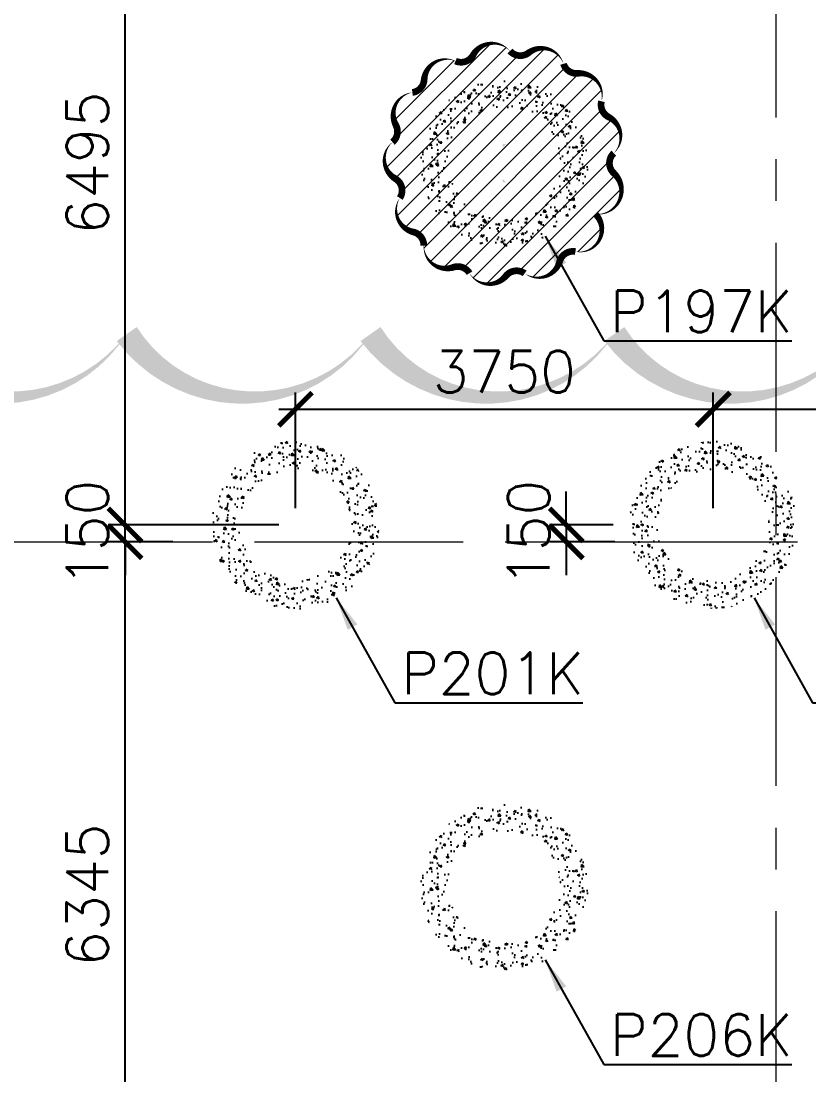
# Model space of a CAD drawing. Header units: millimetres. Extents: x -346728 to 1320345, y -537202 to -385966.
# Drawn here: x 199765 to 206837, y -444677 to -435219 of the extents above; entities that cross this region are included whole.
import ezdxf

# ---------------------------------------------------------------- set-up
doc = ezdxf.new("R2010")
doc.units = ezdxf.units.MM
doc.header["$LTSCALE"] = 100
doc.linetypes.add('X1326_GLB$0$CENTER', pattern=[2, 1.25, -0.25, 0.25, -0.25])
doc.layers.add('A-giao thong', color=8, linetype='Continuous', lineweight=15)
doc.layers.add('X1326_GLB$0$A-tim', color=8, linetype='X1326_GLB$0$CENTER', lineweight=9)
doc.layers.add('CL load', color=1, linetype='Continuous', plot=False)
for name, color, linetype in [('hach', 253, 'Continuous'), ('PILE MARK', 8, 'Continuous'), ('PL', 3, 'Continuous')]:
    doc.layers.add(name, color=color, linetype=linetype)
doc.styles.add('simplex', font='simplex.shx')
doc.dimstyles.new('100', dxfattribs={"dimscale": 150, "dimtxt": 2.5, "dimasz": 2, "dimexe": 1, "dimexo": 1, "dimgap": 1, "dimtad": 1, "dimdec": 0, "dimzin": 0, "dimdsep": 46, "dimtxsty": 'simplex', "dimblk": 'ARCHTICK', "dimcen": 1, "dimdle": 1, "dimclrd": 256, "dimclre": 256, "dimclrt": 6, "dimadec": 0, "dimazin": 0, "dimtfac": 1, "dimtdec": 0, "dimtix": 1, "dimtmove": 2, "dimatfit": 3, "dimfxl": 1, "dimtolj": 1, "dimtzin": 0, "dimarcsym": 0})

# ---------------------------------------------------------------- blocks, each defined once
blk = doc.blocks.new('_ArchTick')
at = {"color": 0, "linetype": 'ByBlock', "const_width": 0.15}
blk.add_lwpolyline([(-0.5, -0.5), (0.5, 0.5)], dxfattribs=at)
blk = doc.blocks.new('*D405')
at = {"layer": 'CL load', "lineweight": -2, "transparency": 16777216}
for p, q in [((202228.3, -439591.6), (202228.3, -438552.8)), ((205978.3, -439591.6), (205978.3, -438552.8)), ((202078.3, -438702.8), (206128.3, -438702.8))]:
    blk.add_line(p, q, dxfattribs=at)
at = {"layer": 'DEFPOINTS', "color": 0, "transparency": 16777216}
for p in [(205978.3, -438702.8), (202228.3, -439741.6, 0), (205978.3, -439741.6, 0)]:
    blk.add_point(p, dxfattribs=at)
at = {"layer": 'CL load', "lineweight": -2, "transparency": 16777216, "xscale": 300, "yscale": 300, "zscale": 300, "rotation": 180}
blk.add_blockref('_ArchTick', (202228.3, -438702.8), dxfattribs=at)
at = {"layer": 'CL load', "lineweight": -2, "transparency": 16777216, "xscale": 300, "yscale": 300, "zscale": 300}
blk.add_blockref('_ArchTick', (205978.3, -438702.8), dxfattribs=at)
at = {"layer": 'CL load', "color": 6, "transparency": 16777216, "insert": (204103.3, -438365.3), "char_height": 375, "attachment_point": 5, "style": 'simplex'}
blk.add_mtext('\\A1;3750', dxfattribs=at)
blk = doc.blocks.new('*D406')
at = {"layer": 'CL load', "lineweight": -2, "transparency": 16777216}
for p, q in [((205978.3, -439591.6), (205978.3, -438552.8)), ((209728.3, -439591.6), (209728.3, -438552.8)), ((205828.3, -438702.8), (209878.3, -438702.8))]:
    blk.add_line(p, q, dxfattribs=at)
at = {"layer": 'DEFPOINTS', "color": 0, "transparency": 16777216}
for p in [(209728.3, -438702.8), (205978.3, -439741.6, 0), (209728.3, -439741.6)]:
    blk.add_point(p, dxfattribs=at)
at = {"layer": 'CL load', "lineweight": -2, "transparency": 16777216, "xscale": 300, "yscale": 300, "zscale": 300, "rotation": 180}
blk.add_blockref('_ArchTick', (205978.3, -438702.8), dxfattribs=at)
at = {"layer": 'CL load', "lineweight": -2, "transparency": 16777216, "xscale": 300, "yscale": 300, "zscale": 300}
blk.add_blockref('_ArchTick', (209728.3, -438702.8), dxfattribs=at)
at = {"layer": 'CL load', "color": 6, "transparency": 16777216, "insert": (207853.3, -438365.3), "char_height": 375, "attachment_point": 5, "style": 'simplex'}
blk.add_mtext('\\A1;3750', dxfattribs=at)
blk = doc.blocks.new('*D410')
at = {"layer": 'CL load', "lineweight": -2, "transparency": 16777216}
for p, q in [((204658.6, -439741.6), (204658.6, -439441.6)), ((205078.3, -439741.6), (204508.6, -439741.6)), ((204658.6, -439741.6), (204658.6, -439891.6)), ((205093.4, -439891.6), (204508.6, -439891.6)), ((204658.6, -439891.6), (204658.6, -440191.6))]:
    blk.add_line(p, q, dxfattribs=at)
at = {"layer": 'DEFPOINTS', "color": 0, "transparency": 16777216}
for p in [(205228.3, -439741.6, 0), (204658.6, -439891.6), (205243.4, -439891.6, 0)]:
    blk.add_point(p, dxfattribs=at)
at = {"layer": 'CL load', "lineweight": -2, "transparency": 16777216, "xscale": 300, "yscale": 300, "zscale": 300}
for p, rotation in [((204658.6, -439741.6), 270), ((204658.6, -439891.6), 90)]:
    blk.add_blockref('_ArchTick', p, dxfattribs=dict(at, rotation=rotation))
at = {"layer": 'CL load', "color": 6, "transparency": 16777216, "insert": (204321.1, -439816.6), "char_height": 375, "attachment_point": 5, "rotation": 90, "style": 'simplex'}
blk.add_mtext('\\A1;150', dxfattribs=at)
blk = doc.blocks.new('*D415')
at = {"layer": 'CL load', "lineweight": -2, "transparency": 16777216}
for p, q in [((200698.1, -446386.8), (200698.1, -439741.6)), ((201128.3, -439891.6), (200548.1, -439891.6)), ((202078.3, -446236.8), (200548.1, -446236.8))]:
    blk.add_line(p, q, dxfattribs=at)
at = {"layer": 'DEFPOINTS', "color": 0, "transparency": 16777216}
for p in [(200698.1, -439891.6), (201278.3, -439891.6), (202228.3, -446236.8)]:
    blk.add_point(p, dxfattribs=at)
at = {"layer": 'CL load', "lineweight": -2, "transparency": 16777216, "xscale": 300, "yscale": 300, "zscale": 300}
for p, rotation in [((200698.1, -439891.6), 90), ((200698.1, -446236.8), 270)]:
    blk.add_blockref('_ArchTick', p, dxfattribs=dict(at, rotation=rotation))
at = {"layer": 'CL load', "color": 6, "transparency": 16777216, "insert": (200360.6, -443064.2), "char_height": 375, "attachment_point": 5, "rotation": 90, "style": 'simplex'}
blk.add_mtext('\\A1;6345', dxfattribs=at)
blk = doc.blocks.new('*D416')
at = {"layer": 'CL load', "lineweight": -2, "transparency": 16777216}
for p, q in [((200698.1, -439741.6), (200698.1, -439441.6)), ((202078.3, -439741.6), (200548.1, -439741.6)), ((200698.1, -439891.6), (200698.1, -439741.6)), ((201128.3, -439891.6), (200548.1, -439891.6)), ((200698.1, -439891.6), (200698.1, -440191.6))]:
    blk.add_line(p, q, dxfattribs=at)
at = {"layer": 'DEFPOINTS', "color": 0, "transparency": 16777216}
for p in [(200698.1, -439741.6), (202228.3, -439741.6), (201278.3, -439891.6)]:
    blk.add_point(p, dxfattribs=at)
at = {"layer": 'CL load', "lineweight": -2, "transparency": 16777216, "xscale": 300, "yscale": 300, "zscale": 300}
for p, rotation in [((200698.1, -439741.6), 270), ((200698.1, -439891.6), 90)]:
    blk.add_blockref('_ArchTick', p, dxfattribs=dict(at, rotation=rotation))
at = {"layer": 'CL load', "color": 6, "transparency": 16777216, "insert": (200360.6, -439816.6), "char_height": 375, "attachment_point": 5, "rotation": 90, "style": 'simplex'}
blk.add_mtext('\\A1;150', dxfattribs=at)
blk = doc.blocks.new('*D417')
at = {"layer": 'CL load', "lineweight": -2, "transparency": 16777216}
for p, q in [((200698.1, -439891.6), (200698.1, -433096.4)), ((202078.3, -433246.4), (200548.1, -433246.4)), ((202078.3, -439741.6), (200548.1, -439741.6))]:
    blk.add_line(p, q, dxfattribs=at)
at = {"layer": 'DEFPOINTS', "color": 0, "transparency": 16777216}
for p in [(200698.1, -433246.4), (202228.3, -433246.4), (202228.3, -439741.6)]:
    blk.add_point(p, dxfattribs=at)
at = {"layer": 'CL load', "lineweight": -2, "transparency": 16777216, "xscale": 300, "yscale": 300, "zscale": 300}
for p, rotation in [((200698.1, -433246.4), 90), ((200698.1, -439741.6), 270)]:
    blk.add_blockref('_ArchTick', p, dxfattribs=dict(at, rotation=rotation))
at = {"layer": 'CL load', "color": 6, "transparency": 16777216, "insert": (200360.6, -436494), "char_height": 375, "attachment_point": 5, "rotation": 90, "style": 'simplex'}
blk.add_mtext('\\A1;6495', dxfattribs=at)
blk = doc.blocks.new('LVL-KHUNGTEN')
blk.add_lwpolyline([(61072.9, 41092.8), (119123.5, 41092.8), (119123.5, 61.9), (61072.9, 61.9)], close=True)

msp = doc.modelspace()

# ---------------------------------------------------------------- hatches: boundary and pattern name
at = {"ltscale": 0.1}
h = msp.add_hatch(color=3, dxfattribs=at)
h.dxf.hatch_style = 1
h.paths.add_polyline_path([(204117.7, -436322.8), (204088.9, -436322.8), (204088.9, -436351.6)])
h.paths.add_polyline_path([(204088.9, -436636.4), (204088.9, -436665.2), (204117.7, -436665.2)])
at = {"layer": 'A-giao thong', "transparency": 33554572}
h = msp.add_hatch(dxfattribs=at)
h.set_pattern_fill('ANSI31', color=256, scale=1000)
h.set_pattern_definition([(45, (165754.3, -533750.62), (-88.38835, 88.38835), [])])
edge = h.paths.add_edge_path()
edge.add_arc((204948.4, -436258.3), 200.1, 313.189, 423.189)
edge.add_arc((205094.2, -435969.8), 123.2, 165.32463, 243.189, ccw=False)
edge.add_arc((204781.2, -435887.8), 200.3, 345.32463, 455.32463)
edge.add_arc((204751.2, -435565.7), 123.2, 197.45235, 275.32463, ccw=False)
edge.add_arc((204442.7, -435662.7), 200.2, 17.45235, 127.45235)
edge.add_arc((204246, -435405.9), 123.2, 221.33742, 307.45235, ccw=False)
edge.add_arc((204000.9, -435621.5), 203.2, 41.33742, 151.33742)
edge.add_arc((203714.6, -435465), 123.2, 245.97207, 331.33742, ccw=False)
edge.add_arc((203582.9, -435760.4), 200.3, 65.97207, 175.97207)
edge.add_arc((203260.2, -435737.6), 123.2, 278.09941, 355.97207, ccw=False)
edge.add_arc((203305.8, -436057.9), 200.3, 98.09941, 208.09941)
edge.add_arc((203020.4, -436210.3), 123.2, -50.51419, 28.09941, ccw=False)
edge.add_arc((203226.4, -436460.2), 200.7, 129.48581, 239.48581)
edge.add_arc((203061.9, -436739.2), 123.2, -33.38585, 59.48581, ccw=False)
edge.add_arc((203331.9, -436917.1), 200.1, 146.61415, 256.61415)
edge.add_arc((203257, -437231.6), 123.2, -1.25134, 76.61415, ccw=False)
edge.add_arc((203580.5, -437238.7), 200.3, 178.74866, 288.74866)
edge.add_arc((203684.5, -437545), 123.2, 30.87684, 108.74866, ccw=False)
edge.add_arc((203962, -437379.1), 200.2, 210.87684, 320.87684)
edge.add_arc((204212.9, -437583.1), 123.2, 54.01227, 140.87684, ccw=False)
edge.add_arc((204404.7, -437319.1), 203.1, 234.01227, 344.01227)
edge.add_arc((204718.4, -437409), 123.2, 79.39644, 164.01227, ccw=False)
edge.add_arc((204777.9, -437091), 200.3, 259.39644, 404.1286)
edge.add_arc((204942.8, -436740.7), 212, 264.27964, 407.39823)
edge.add_arc((205169.6, -436494), 123.2, 133.189, 227.39823, ccw=False)
at = {"layer": 'hach'}
h = msp.add_hatch(dxfattribs=at)
h.set_pattern_fill('ANSI31', color=256, scale=70)
h.set_pattern_definition([(45, (121918.56, -508591.22), (-157.15448, 157.15448), [])])
h.paths.add_polyline_path([(142200.7, -410142.2), (128621.2, -428107.5), (155914.1, -501359), (162214.1, -503970.9), (238136.4, -469396.6), (242695.2, -462329.4), (242687.2, -415142.7), (237685.1, -410142.2)])
h.paths.add_polyline_path([(142797.9, -411342.2), (129975.7, -428305.7), (156856.2, -500450.6), (162191.6, -502662.6), (237318.8, -468450.4), (241495.1, -461976.1), (241487, -415639.4), (237188.2, -411342.2)], flags=16)
h = msp.add_hatch(dxfattribs=at)
h.set_pattern_fill('AR-CONC', color=256, scale=4)
h.set_pattern_definition([(50, (121918.56, -508591.2), (728.7387, -63.7563), [76.2, -838.2]), (355, (121918.56, -508591.2), (-140.9737, 764.2274), [60.96, -670.5623]), (100.45144, (121979.3, -508596.54), (587.765, 700.471), [64.76, -712.361]), (46.1842, (121918.6, -508388), (1084.316, -168.1693), [114.3, -1257.3]), (96.63556, (122008.9, -508402), (949.6165, 989.7045), [97.14, -1068.5424]), (351.18415, (121918.6, -508388), (949.6165, 989.7045), [91.44, -1005.839]), (21, (122020.16, -508438.8), (606.4576, -409.0608), [76.2, -838.2]), (326, (122020.16, -508438.8), (247.208, 736.752), [60.96, -670.56]), (71.45144, (122070.7, -508472.9), (853.6657, 327.691), [64.76, -712.3598]), (37.5, (121918.56, -508591.22), (12.3544, 338.22016), [0, -662.432, 0, -680.72, 0, -673.1]), (7.5, (121918.56, -508591.22), (267.27865, 400.7223), [0, -388.112, 0, -647.192, 0, -256.54]), (327.5, (121692, -508591.22), (542.3624, -22.91498), [0, -254, 0, -792.48, 0, -1051.56]), (317.5, (121590.4, -508591.2), (592.5167, 101.706), [0, -330.2, 0, -526.288, 0, -746.76])])
h.paths.add_polyline_path([(142200.7, -410142.2), (128621.2, -428107.5), (155914.1, -501359), (162214.1, -503970.9), (238136.4, -469396.6), (242695.2, -462329.4), (242687.2, -415142.7), (237685.1, -410142.2)])
h.paths.add_polyline_path([(142797.9, -411342.2), (129975.7, -428305.7), (156856.2, -500450.6), (162191.6, -502662.6), (237318.8, -468450.4), (241495.1, -461976.1), (241487, -415639.4), (237188.2, -411342.2)], flags=16)
at = {"layer": 'PL'}
h = msp.add_hatch(dxfattribs=at)
h.set_pattern_fill('AR-CONC', color=6)
h.set_pattern_definition([(130, (211605.03, -448955.26), (-182.1847, -15.9391), [19.05, -209.55]), (185, (211605.03, -448955.26), (35.2434, 191.0568), [15.24, -167.6406]), (79.5486, (211589.85, -448956.59), (-146.9412, 175.1178), [16.19, -178.0902]), (133.8158, (211605.03, -448904.46), (-271.079, -42.0423), [28.575, -314.325]), (83.3644, (211582.44, -448907.97), (-237.404, 247.426), [24.285, -267.1356]), (188.8158, (211605.03, -448904.46), (-237.404, 247.426), [22.86, -251.4597]), (159, (211579.63, -448917.16), (-151.6144, -102.2652), [19.05, -209.55]), (214, (211579.63, -448917.16), (-61.802, 184.188), [15.24, -167.64]), (108.5486, (211567, -448925.68), (-213.4164, 81.9228), [16.19, -178.09]), (142.5, (211605.03, -448955.26), (-3.0886, 84.55504), [0, -165.608, 0, -170.18, 0, -168.275]), (172.5, (211605.03, -448955.26), (-66.81966, 100.1806), [0, -97.028, 0, -161.798, 0, -64.135]), (212.5, (211661.67, -448955.26), (-135.5906, -5.72874), [0, -63.5, 0, -198.12, 0, -262.89]), (222.5, (211687.07, -448955.26), (-148.1292, 25.4265), [0, -82.55, 0, -131.572, 0, -186.69])])
edge = h.paths.add_edge_path()
edge.add_ellipse((204103.3, -436494), major_axis=(530.3, 530.3), ratio=1, start_angle=135, end_angle=315)
edge.add_ellipse((204103.3, -436494), major_axis=(530.3, 530.3), ratio=1, start_angle=315, end_angle=495)
edge = h.paths.add_edge_path(flags=16)
edge.add_ellipse((204103.3, -436494), major_axis=(-353.6, 353.6), ratio=1, start_angle=45, end_angle=225, ccw=False)
edge.add_ellipse((204103.3, -436494), major_axis=(-353.6, 353.6), ratio=1, start_angle=-135, end_angle=45, ccw=False)
h.paths.add_polyline_path([(204103.3, -435994), (204536.3, -436744), (203670.3, -436744)], flags=0)
h = msp.add_hatch(dxfattribs=at)
h.set_pattern_fill('AR-CONC', color=6)
h.set_pattern_definition([(130, (211605.03, -448955.26), (-182.1847, -15.9391), [19.05, -209.55]), (185, (211605.03, -448955.26), (35.2434, 191.0568), [15.24, -167.6406]), (79.5486, (211589.85, -448956.59), (-146.9412, 175.1178), [16.19, -178.0902]), (133.8158, (211605.03, -448904.46), (-271.079, -42.0423), [28.575, -314.325]), (83.3644, (211582.44, -448907.97), (-237.404, 247.426), [24.285, -267.1356]), (188.8158, (211605.03, -448904.46), (-237.404, 247.426), [22.86, -251.4597]), (159, (211579.63, -448917.16), (-151.6144, -102.2652), [19.05, -209.55]), (214, (211579.63, -448917.16), (-61.802, 184.188), [15.24, -167.64]), (108.5486, (211567, -448925.68), (-213.4164, 81.9228), [16.19, -178.09]), (142.5, (211605.03, -448955.26), (-3.0886, 84.55504), [0, -165.608, 0, -170.18, 0, -168.275]), (172.5, (211605.03, -448955.26), (-66.81966, 100.1806), [0, -97.028, 0, -161.798, 0, -64.135]), (212.5, (211661.673, -448955.26), (-135.5906, -5.72874), [0, -63.5, 0, -198.12, 0, -262.89]), (222.5, (211687.07, -448955.26), (-148.1292, 25.4265), [0, -82.55, 0, -131.572, 0, -186.69])])
edge = h.paths.add_edge_path()
edge.add_ellipse((204103.3, -436494), major_axis=(530.3, 530.3), ratio=1, start_angle=135, end_angle=315)
edge.add_ellipse((204103.3, -436494), major_axis=(530.3, 530.3), ratio=1, start_angle=315, end_angle=495)
edge = h.paths.add_edge_path(flags=16)
edge.add_ellipse((204103.3, -436494), major_axis=(-353.6, 353.6), ratio=1, start_angle=45, end_angle=225, ccw=False)
edge.add_ellipse((204103.3, -436494), major_axis=(353.6, 353.6), ratio=1, start_angle=-45, end_angle=135, ccw=False)
h.paths.add_polyline_path([(204103.3, -435994), (204536.3, -436744), (203670.3, -436744)], flags=0)
h = msp.add_hatch(dxfattribs=at)
h.set_pattern_fill('AR-CONC', color=6)
h.set_pattern_definition([(130, (213480.03, -452202.86), (-182.1847, -15.9391), [19.05, -209.55]), (185, (213480.03, -452202.86), (35.2434, 191.0568), [15.24, -167.6406]), (79.5486, (213464.85, -452204.19), (-146.9412, 175.1178), [16.19, -178.0902]), (133.8158, (213480.03, -452152.06), (-271.079, -42.0423), [28.575, -314.325]), (83.3644, (213457.44, -452155.56), (-237.404, 247.426), [24.285, -267.1356]), (188.8158, (213480.03, -452152.06), (-237.404, 247.426), [22.86, -251.4597]), (159, (213454.63, -452164.76), (-151.6144, -102.2652), [19.05, -209.55]), (214, (213454.63, -452164.76), (-61.802, 184.188), [15.24, -167.64]), (108.5486, (213442, -452173.28), (-213.4164, 81.9228), [16.19, -178.09]), (142.5, (213480.03, -452202.86), (-3.0886, 84.55504), [0, -165.608, 0, -170.18, 0, -168.275]), (172.5, (213480.03, -452202.86), (-66.81966, 100.18057), [0, -97.028, 0, -161.798, 0, -64.135]), (212.5, (213536.67, -452202.86), (-135.5906, -5.72874), [0, -63.5, 0, -198.12, 0, -262.89]), (222.5, (213562.07, -452202.86), (-148.1292, 25.4265), [0, -82.55, 0, -131.572, 0, -186.69])])
edge = h.paths.add_edge_path()
edge.add_ellipse((202228.3, -439741.6), major_axis=(-530.3, 530.3), ratio=1, start_angle=45, end_angle=225)
edge.add_ellipse((202228.3, -439741.6), major_axis=(530.3, 530.3), ratio=1, start_angle=315, end_angle=495)
edge = h.paths.add_edge_path(flags=16)
edge.add_ellipse((202228.3, -439741.6), major_axis=(353.6, 353.6), ratio=1, start_angle=135, end_angle=315, ccw=False)
edge.add_ellipse((202228.3, -439741.6), major_axis=(-353.6, 353.6), ratio=1, start_angle=-135, end_angle=45, ccw=False)
h.paths.add_polyline_path([(202228.3, -439241.6), (202661.3, -439991.6), (201795.3, -439991.6)], flags=0)
h = msp.add_hatch(dxfattribs=at)
h.set_pattern_fill('AR-CONC', color=6)
h.set_pattern_definition([(130, (213480.03, -452202.86), (-182.1847, -15.9391), [19.05, -209.55]), (185, (213480.03, -452202.86), (35.2434, 191.0568), [15.24, -167.6406]), (79.5486, (213464.85, -452204.19), (-146.9412, 175.1178), [16.19, -178.0902]), (133.8158, (213480.03, -452152.06), (-271.079, -42.0423), [28.575, -314.325]), (83.3644, (213457.44, -452155.56), (-237.404, 247.426), [24.285, -267.1356]), (188.8158, (213480.03, -452152.06), (-237.404, 247.426), [22.86, -251.4597]), (159, (213454.63, -452164.76), (-151.6144, -102.2652), [19.05, -209.55]), (214, (213454.63, -452164.76), (-61.802, 184.188), [15.24, -167.64]), (108.5486, (213442, -452173.28), (-213.4164, 81.9228), [16.19, -178.09]), (142.5, (213480.03, -452202.86), (-3.0886, 84.55504), [0, -165.608, 0, -170.18, 0, -168.275]), (172.5, (213480.03, -452202.86), (-66.81966, 100.18057), [0, -97.028, 0, -161.798, 0, -64.135]), (212.5, (213536.673, -452202.86), (-135.5906, -5.72874), [0, -63.5, 0, -198.12, 0, -262.89]), (222.5, (213562.07, -452202.86), (-148.1292, 25.4265), [0, -82.55, 0, -131.572, 0, -186.69])])
edge = h.paths.add_edge_path()
edge.add_ellipse((202228.3, -439741.6), major_axis=(-530.3, 530.3), ratio=1, start_angle=45, end_angle=225)
edge.add_ellipse((202228.3, -439741.6), major_axis=(530.3, 530.3), ratio=1, start_angle=315, end_angle=495)
edge = h.paths.add_edge_path(flags=16)
edge.add_ellipse((202228.3, -439741.6), major_axis=(-353.6, 353.6), ratio=1, start_angle=45, end_angle=225, ccw=False)
edge.add_ellipse((202228.3, -439741.6), major_axis=(353.6, 353.6), ratio=1, start_angle=-45, end_angle=135, ccw=False)
h.paths.add_polyline_path([(202228.3, -439241.6), (202661.3, -439991.6), (201795.3, -439991.6)], flags=0)
h = msp.add_hatch(dxfattribs=at)
h.set_pattern_fill('AR-CONC', color=6)
h.set_pattern_definition([(130, (209730.03, -452202.86), (-182.1847, -15.9391), [19.05, -209.55]), (185, (209730.03, -452202.86), (35.2434, 191.0568), [15.24, -167.6406]), (79.5486, (209714.85, -452204.19), (-146.9412, 175.1178), [16.19, -178.0902]), (133.8158, (209730.03, -452152.06), (-271.079, -42.0423), [28.575, -314.325]), (83.3644, (209707.44, -452155.56), (-237.404, 247.426), [24.285, -267.1356]), (188.8158, (209730.03, -452152.06), (-237.404, 247.426), [22.86, -251.46]), (159, (209704.63, -452164.76), (-151.6144, -102.2652), [19.05, -209.55]), (214, (209704.63, -452164.76), (-61.802, 184.188), [15.24, -167.64]), (108.5486, (209692, -452173.28), (-213.4164, 81.9228), [16.19, -178.09]), (142.5, (209730.03, -452202.86), (-3.0886, 84.55504), [0, -165.608, 0, -170.18, 0, -168.275]), (172.5, (209730.03, -452202.86), (-66.81966, 100.1806), [0, -97.028, 0, -161.798, 0, -64.135]), (212.5, (209786.67, -452202.86), (-135.5906, -5.72874), [0, -63.5, 0, -198.12, 0, -262.89]), (222.5, (209812.07, -452202.86), (-148.1292, 25.4265), [0, -82.55, 0, -131.572, 0, -186.69])])
edge = h.paths.add_edge_path()
edge.add_ellipse((205978.3, -439741.6), major_axis=(-530.3, 530.3), ratio=1, start_angle=45, end_angle=225)
edge.add_ellipse((205978.3, -439741.6), major_axis=(530.3, 530.3), ratio=1, start_angle=315, end_angle=495)
edge = h.paths.add_edge_path(flags=16)
edge.add_ellipse((205978.3, -439741.6), major_axis=(353.6, 353.6), ratio=1, start_angle=135, end_angle=315, ccw=False)
edge.add_ellipse((205978.3, -439741.6), major_axis=(-353.6, 353.6), ratio=1, start_angle=-135, end_angle=45, ccw=False)
h.paths.add_polyline_path([(205978.3, -439241.6), (206411.3, -439991.6), (205545.3, -439991.6)], flags=0)
h = msp.add_hatch(dxfattribs=at)
h.set_pattern_fill('AR-CONC', color=6)
h.set_pattern_definition([(130, (209730.03, -452202.86), (-182.1847, -15.9391), [19.05, -209.55]), (185, (209730.03, -452202.86), (35.2434, 191.0568), [15.24, -167.6406]), (79.5486, (209714.85, -452204.19), (-146.9412, 175.1178), [16.19, -178.0902]), (133.8158, (209730.03, -452152.06), (-271.079, -42.0423), [28.575, -314.325]), (83.3644, (209707.44, -452155.56), (-237.404, 247.426), [24.285, -267.1356]), (188.8158, (209730.03, -452152.06), (-237.404, 247.426), [22.86, -251.46]), (159, (209704.63, -452164.76), (-151.6144, -102.2652), [19.05, -209.55]), (214, (209704.63, -452164.76), (-61.802, 184.188), [15.24, -167.64]), (108.5486, (209692, -452173.28), (-213.4164, 81.9228), [16.19, -178.09]), (142.5, (209730.03, -452202.86), (-3.0886, 84.55504), [0, -165.608, 0, -170.18, 0, -168.275]), (172.5, (209730.03, -452202.86), (-66.81966, 100.1806), [0, -97.028, 0, -161.798, 0, -64.135]), (212.5, (209786.673, -452202.86), (-135.5906, -5.72874), [0, -63.5, 0, -198.12, 0, -262.89]), (222.5, (209812.07, -452202.86), (-148.1292, 25.4265), [0, -82.55, 0, -131.572, 0, -186.69])])
edge = h.paths.add_edge_path()
edge.add_ellipse((205978.3, -439741.6), major_axis=(-530.3, 530.3), ratio=1, start_angle=45, end_angle=225)
edge.add_ellipse((205978.3, -439741.6), major_axis=(530.3, 530.3), ratio=1, start_angle=315, end_angle=495)
edge = h.paths.add_edge_path(flags=16)
edge.add_ellipse((205978.3, -439741.6), major_axis=(-353.6, 353.6), ratio=1, start_angle=45, end_angle=225, ccw=False)
edge.add_ellipse((205978.3, -439741.6), major_axis=(353.6, 353.6), ratio=1, start_angle=-45, end_angle=135, ccw=False)
h.paths.add_polyline_path([(205978.3, -439241.6), (206411.3, -439991.6), (205545.3, -439991.6)], flags=0)
h = msp.add_hatch(dxfattribs=at)
h.set_pattern_fill('AR-CONC', color=6)
h.set_pattern_definition([(130, (211605.03, -455450.45), (-182.1847, -15.9391), [19.05, -209.55]), (185, (211605.03, -455450.45), (35.2434, 191.0568), [15.24, -167.6406]), (79.5486, (211589.85, -455451.78), (-146.9412, 175.1178), [16.19, -178.0902]), (133.8158, (211605.03, -455399.65), (-271.079, -42.0423), [28.575, -314.325]), (83.3644, (211582.44, -455403.16), (-237.404, 247.426), [24.285, -267.1356]), (188.8158, (211605.03, -455399.65), (-237.404, 247.426), [22.86, -251.4597]), (159, (211579.63, -455412.35), (-151.6144, -102.2652), [19.05, -209.55]), (214, (211579.63, -455412.35), (-61.802, 184.188), [15.24, -167.64]), (108.5486, (211567, -455420.87), (-213.4164, 81.9228), [16.19, -178.09]), (142.5, (211605.03, -455450.45), (-3.0886, 84.55504), [0, -165.608, 0, -170.18, 0, -168.275]), (172.5, (211605.03, -455450.45), (-66.81966, 100.1806), [0, -97.028, 0, -161.798, 0, -64.135]), (212.5, (211661.67, -455450.45), (-135.5906, -5.72874), [0, -63.5, 0, -198.12, 0, -262.89]), (222.5, (211687.07, -455450.45), (-148.1292, 25.4265), [0, -82.55, 0, -131.572, 0, -186.69])])
edge = h.paths.add_edge_path()
edge.add_ellipse((204103.3, -442989.2), major_axis=(530.3, 530.3), ratio=1, start_angle=135, end_angle=315)
edge.add_ellipse((204103.3, -442989.2), major_axis=(530.3, 530.3), ratio=1, start_angle=315, end_angle=495)
edge = h.paths.add_edge_path(flags=16)
edge.add_ellipse((204103.3, -442989.2), major_axis=(-353.6, 353.6), ratio=1, start_angle=45, end_angle=225, ccw=False)
edge.add_ellipse((204103.3, -442989.2), major_axis=(-353.6, 353.6), ratio=1, start_angle=-135, end_angle=45, ccw=False)
h.paths.add_polyline_path([(204103.3, -442489.2), (204536.3, -443239.2), (203670.3, -443239.2)], flags=0)
h = msp.add_hatch(dxfattribs=at)
h.set_pattern_fill('AR-CONC', color=6)
h.set_pattern_definition([(130, (211605.03, -455450.45), (-182.1847, -15.9391), [19.05, -209.55]), (185, (211605.03, -455450.45), (35.2434, 191.0568), [15.24, -167.6406]), (79.5486, (211589.85, -455451.78), (-146.9412, 175.1178), [16.19, -178.0902]), (133.8158, (211605.03, -455399.65), (-271.079, -42.0423), [28.575, -314.325]), (83.3644, (211582.44, -455403.16), (-237.404, 247.426), [24.285, -267.1356]), (188.8158, (211605.03, -455399.65), (-237.404, 247.426), [22.86, -251.4597]), (159, (211579.63, -455412.35), (-151.6144, -102.2652), [19.05, -209.55]), (214, (211579.63, -455412.35), (-61.802, 184.188), [15.24, -167.64]), (108.5486, (211567, -455420.88), (-213.4164, 81.9228), [16.19, -178.09]), (142.5, (211605.03, -455450.45), (-3.0886, 84.55504), [0, -165.608, 0, -170.18, 0, -168.275]), (172.5, (211605.03, -455450.45), (-66.81966, 100.1806), [0, -97.028, 0, -161.798, 0, -64.135]), (212.5, (211661.673, -455450.45), (-135.5906, -5.72874), [0, -63.5, 0, -198.12, 0, -262.89]), (222.5, (211687.07, -455450.45), (-148.1292, 25.4265), [0, -82.55, 0, -131.572, 0, -186.69])])
edge = h.paths.add_edge_path()
edge.add_ellipse((204103.3, -442989.2), major_axis=(530.3, 530.3), ratio=1, start_angle=135, end_angle=315)
edge.add_ellipse((204103.3, -442989.2), major_axis=(530.3, 530.3), ratio=1, start_angle=315, end_angle=495)
edge = h.paths.add_edge_path(flags=16)
edge.add_ellipse((204103.3, -442989.2), major_axis=(-353.6, 353.6), ratio=1, start_angle=45, end_angle=225, ccw=False)
edge.add_ellipse((204103.3, -442989.2), major_axis=(353.6, 353.6), ratio=1, start_angle=-45, end_angle=135, ccw=False)
h.paths.add_polyline_path([(204103.3, -442489.2), (204536.3, -443239.2), (203670.3, -443239.2)], flags=0)

# ---------------------------------------------------------------- linework, layer by layer
at = {"elevation": -1404.9}
msp.add_lwpolyline([(209622.4, -427239.7, 0, 218.9, -0.520567), (209622.4, -429428.2, 0, 218.9, -0.520567), (209622.4, -431616.7, 0, 218.9, -0.520567), (209622.4, -433805.3, 0, 218.9, -0.520567), (209622.4, -435993.8, 0, 218.9, -0.520567), (209467.6, -438027.6, 0, 218.9, -0.520567), (207279.1, -438027.6, 0, 218.9, -0.520567), (205090.6, -438027.6, 0, 218.9, -0.520567), (202902.1, -438027.6, 0, 218.9, -0.520567), (200713.6, -438027.6, 0, 218.9, -0.520567), (198525.1, -438027.6, 0, 218.9, -0.520567), (196336.6, -438027.6, 0, 218.9, -0.520567), (194148.1, -438027.6, 0, 218.9, -0.520567), (191959.6, -438027.6, 0, 218.9, -0.520567), (189771.1, -438027.6, 0, 218.9, -0.520567), (187582.5, -438027.6, 0, 218.9, -0.520567), (185394, -438027.6, 0, 218.9, -0.520567), (183205.5, -438027.6, 0, 218.9, -0.520567)], format="xyseb", dxfattribs=at)
at = {"color": 5, "elevation": -2718.3}
msp.add_lwpolyline([(205085.3, -436404.2, 0, 60, 0.520567), (205038.6, -436079.7, 60, 60, -0.353453), (204975, -435938.6, 0, 60, 0.520567), (204762.6, -435688.3, 60, 60, -0.353492), (204633.7, -435602.6, 0, 60, 0.520567), (204320.9, -435503.7, 60, 60, -0.39449), (204153.5, -435487.3, 0, 60, 0.520567), (203822.7, -435524, 60, 60, -0.390715), (203664.4, -435577.5, 0, 60, 0.520567), (203383.1, -435746.3, 60, 60, -0.353493), (203277.6, -435859.6, 0, 60, 0.520567), (203129.1, -436152.3, 60, 60, -0.357135), (203098.8, -436305.4, 0, 60, 0.520567), (203124.5, -436633.1, 60, 60, -0.428971), (203164.8, -436807, 0, 60, 0.520567), (203285.5, -437111.8, 60, 60, -0.353458), (203380.2, -437234.3, 0, 60, 0.520567), (203644.9, -437428.4, 60, 60, -0.353489), (203790.2, -437481.8, 0, 60, 0.520567), (204117.4, -437505.4, 60, 60, -0.398275), (204285.3, -437483.5, 0, 60, 0.520567), (204599.9, -437375, 60, 60, -0.38695), (204741, -437287.9, 0, 60, 0.731435), (204921.6, -436951.6, 0, 60, 0.720683), (205086.2, -436584.6, 60, 60, -0.435898)], format="xyseb", close=True, dxfattribs=at)
at = {"layer": 'X1326_GLB$0$A-tim', "ltscale": 15}
for p, q in [((206538.5, -398208.6, -1404.9), (206538.5, -512162.7, -1404.9)), ((120859.5, -439891.6, -1404.9), (255546, -439891.6, -1404.9))]:
    msp.add_line(p, q, dxfattribs=at)

# ---------------------------------------------------------------- block references
at = {"extrusion": (0.00597, -2.28885e-18, 0.999982), "xscale": 3.385207865094198, "yscale": 3.385207865094198, "zscale": 3.385207865094198}
msp.add_blockref('LVL-KHUNGTEN', (-107243.5, -525073.6, -287.1), dxfattribs=at)

# ---------------------------------------------------------------- texts
at = {"layer": 'PILE MARK', "color": 4, "style": 'simplex'}
for s, p in [('P197K', (205051.9, -438012.2, -1404.9)), ('P201K', (203176.9, -441259.8, -1404.9)), ('P206K', (205051.9, -444507.4, -1404.9))]:
    msp.add_text(s, height=375, dxfattribs=at).set_placement(p)

# ---------------------------------------------------------------- dimensions: what is measured, and where the dimension line sits
at = {"layer": 'CL load'}
for base, p1, p2, picture, middle in [((200698.1, -433246.4, -1404.9), (202228.3, -439741.6, -1404.9), (202228.3, -433246.4, -1404.9), '*D417', (200360.6, -436494, -1404.9)), ((200698.1, -439741.6, -1404.9), (201278.3, -439891.6, -1404.9), (202228.3, -439741.6, -1404.9), '*D416', (200360.6, -439816.6, -1404.9)), ((204658.6, -439891.6, -1404.9), (205228.3, -439741.6, -1404.9), (205243.4, -439891.6, -1404.9), '*D410', (204321.1, -439816.6, -1404.9)), ((200698.1, -439891.6, -1404.9), (202228.3, -446236.8, -1404.9), (201278.3, -439891.6, -1404.9), '*D415', (200360.6, -443064.2, -1404.9))]:
    dim = msp.add_linear_dim(base=base, p1=p1, p2=p2, angle=90, dimstyle='100', dxfattribs=at)
    dim.commit()
    dim.dimension.update_dxf_attribs({"geometry": picture, "text_midpoint": middle})
for base, p1, p2, picture, middle in [((205978.3, -438702.8, -1404.9), (202228.3, -439741.6, -1404.9), (205978.3, -439741.6, -1404.9), '*D405', (204103.3, -438365.3, -1404.9)), ((209728.3, -438702.8, -1404.9), (205978.3, -439741.6, -1404.9), (209728.3, -439741.6, -1404.9), '*D406', (207853.3, -438365.3, -1404.9))]:
    dim = msp.add_linear_dim(base=base, p1=p1, p2=p2, dimstyle='100', dxfattribs=at)
    dim.commit()
    dim.dimension.update_dxf_attribs({"geometry": picture, "text_midpoint": middle})

# ---------------------------------------------------------------- leaders
at = {"layer": 'PILE MARK'}
for points in [[(204469, -437148.8, -1404.9), (204994.6, -438089.8, -1404.9), (206683.4, -438089.8, -1404.9)], [(202594, -440396.4, -1404.9), (203119.6, -441337.4, -1404.9), (204808.4, -441337.4, -1404.9)], [(206344, -440396.4, -1404.9), (206869.6, -441337.4, -1404.9), (208558.4, -441337.4, -1404.9)], [(204469, -443644, -1404.9), (204994.6, -444585, -1404.9), (206683.4, -444585, -1404.9)]]:
    msp.add_leader(points, dimstyle='100', override={"dimgap": 1, "dimtad": 0}, dxfattribs=at)

doc.saveas('drawing.dxf')
